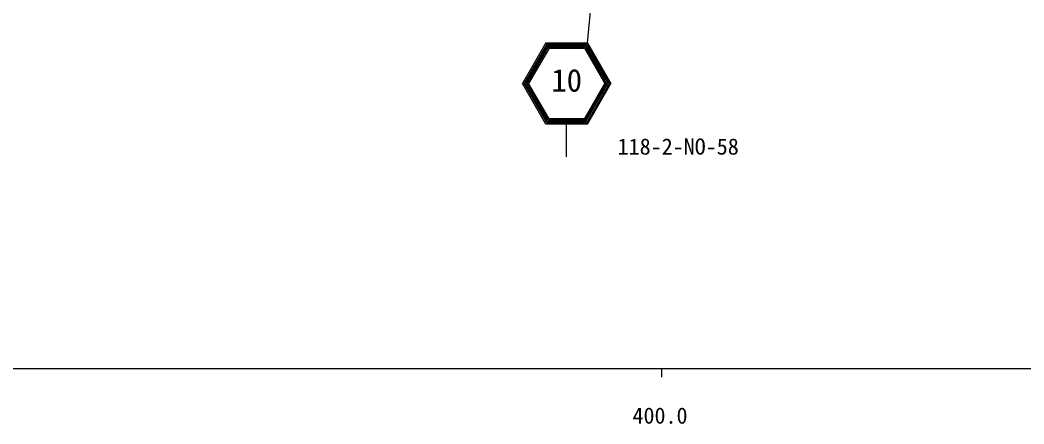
# Model space of a CAD drawing. Units: millimetres, scale not verified. Extents: x 40000 to 680000, y 20000 to 380000.
# Drawn here: x 395395 to 509042, y 198715 to 244445 of the extents above; entities that cross this region are included whole.
import ezdxf
from ezdxf.enums import TextEntityAlignment as Align

# ---------------------------------------------------------------- set-up
doc = ezdxf.new("R2010")
doc.units = ezdxf.units.MM
doc.header["$LTSCALE"] = 1000
doc.layers.add('M-STR-STRC', color=7, linetype='Continuous', lineweight=25)
doc.layers.add('M-TTL-BAND', color=7, linetype='Continuous', lineweight=25)
doc.styles.add('ＭＳ ゴシック', font='')
doc.styles.get('ＭＳ ゴシック').set_extended_font_data('MS Gothic')

msp = doc.modelspace()

# ---------------------------------------------------------------- linework, layer by layer
at = {"layer": 'M-STR-STRC'}
for p, q in [((459627, 241871), (463434, 280433)), ((454934, 241871), (452278, 237271)), ((455021, 241721), (452451, 237271)), ((455107, 241571), (452625, 237271)), ((455194, 241421), (452798, 237271)), ((455280, 241271), (452971, 237271)), ((454934, 241871), (459627, 241871)), ((455021, 241721), (459540, 241721)), ((455107, 241571), (459454, 241571)), ((455194, 241421), (459367, 241421)), ((455280, 241271), (459280, 241271)), ((459280, 241271), (461590, 237271)), ((459367, 241421), (461763, 237271)), ((459454, 241571), (461936, 237271)), ((459540, 241721), (462109, 237271)), ((459627, 241871), (462283, 237271)), ((454934, 232671), (452278, 237271)), ((455021, 232821), (452451, 237271)), ((455107, 232971), (452625, 237271)), ((455194, 233121), (452798, 237271)), ((455280, 233271), (452971, 237271)), ((459280, 233271), (461590, 237271)), ((459367, 233121), (461763, 237271)), ((459454, 232971), (461936, 237271)), ((459540, 232821), (462109, 237271)), ((459627, 232671), (462283, 237271)), ((459367, 233121), (455194, 233121)), ((459280, 233271), (455280, 233271)), ((459627, 232671), (454934, 232671)), ((459540, 232821), (455021, 232821)), ((459454, 232971), (455107, 232971)), ((457231, 232671), (457231, 228972))]:
    msp.add_line(p, q, dxfattribs=at)
at = {"layer": 'M-TTL-BAND'}
for p, q in [((40000, 205000), (579000, 205000)), ((468000, 205000), (468000, 204000))]:
    msp.add_line(p, q, dxfattribs=at)

# ---------------------------------------------------------------- texts
at = {"layer": 'M-STR-STRC', "style": 'ＭＳ ゴシック'}
for s, height, p in [('10', 2566, (455530, 235571)), ('118-2-NO-58', 1833, (463045, 228659))]:
    msp.add_text(s, height=height, dxfattribs=at).set_placement(p, align=Align.BOTTOM_LEFT)
at = {"layer": 'M-TTL-BAND', "style": 'ＭＳ ゴシック'}
msp.add_text('400.0', height=1833, dxfattribs=at).set_placement((467844, 198195), align=Align.BOTTOM_CENTER)

doc.saveas('drawing.dxf')
